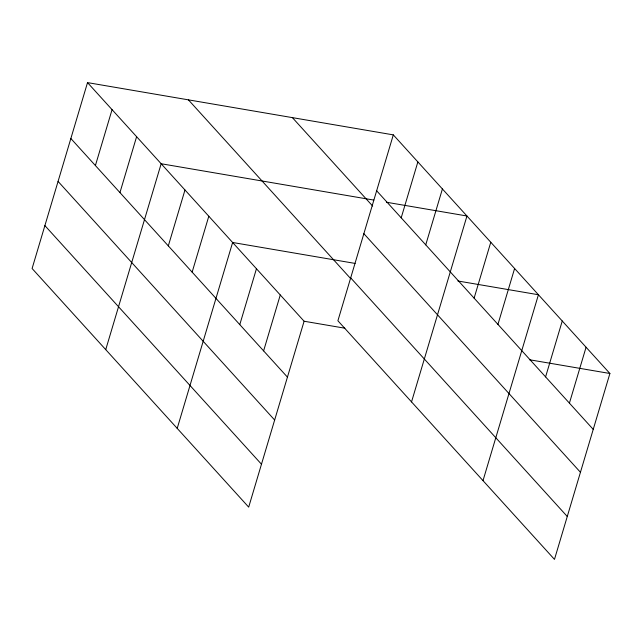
<?xml version="1.0" encoding="UTF-8"?>
<svg xmlns="http://www.w3.org/2000/svg" width="642" height="642" viewBox="0 0 642 642"><rect width="100%" height="100%" fill="white"/><g stroke="black" fill="none" stroke-linecap="round" stroke-linejoin="round"><path stroke-width="0.96" d="M87.521 82.609L32.1 268.508L248.687 507.124L304.099 321.233L87.521 82.609L393.313 134.876L609.9 373.492L554.479 559.391L337.901 320.767L393.313 134.876M95.401 165.556L112.061 109.654M119.95 192.592L136.61 136.698M105.737 349.641L161.158 163.742L373.805 200.087M168.316 245.886L184.984 189.992M192.143 272.136L208.802 216.242M177.208 428.383L232.629 242.483L355.122 263.421M239.787 324.627L256.455 268.733M263.613 350.877L280.273 294.983M401.202 217.815L417.862 161.92M425.742 244.859L442.41 188.965M411.538 401.9L466.959 216.001L386.42 202.238M474.117 298.145L490.777 242.251M497.943 324.395L514.603 268.5M483.009 480.641L538.429 294.75L457.89 280.987M545.588 376.894L562.256 320.992M569.414 403.136L586.074 347.242M304.099 321.233L344.858 328.198M529.361 359.729L609.9 373.492M376.653 190.77L593.24 429.386M292.399 117.63L372.657 206.05M363.862 233.672L580.448 472.287M350.684 277.874L567.271 516.489M188.435 99.863L350.749 278.692M70.853 138.511L287.439 377.127M58.069 181.405L274.648 420.028M44.892 225.607L261.471 464.222"/></g></svg>
